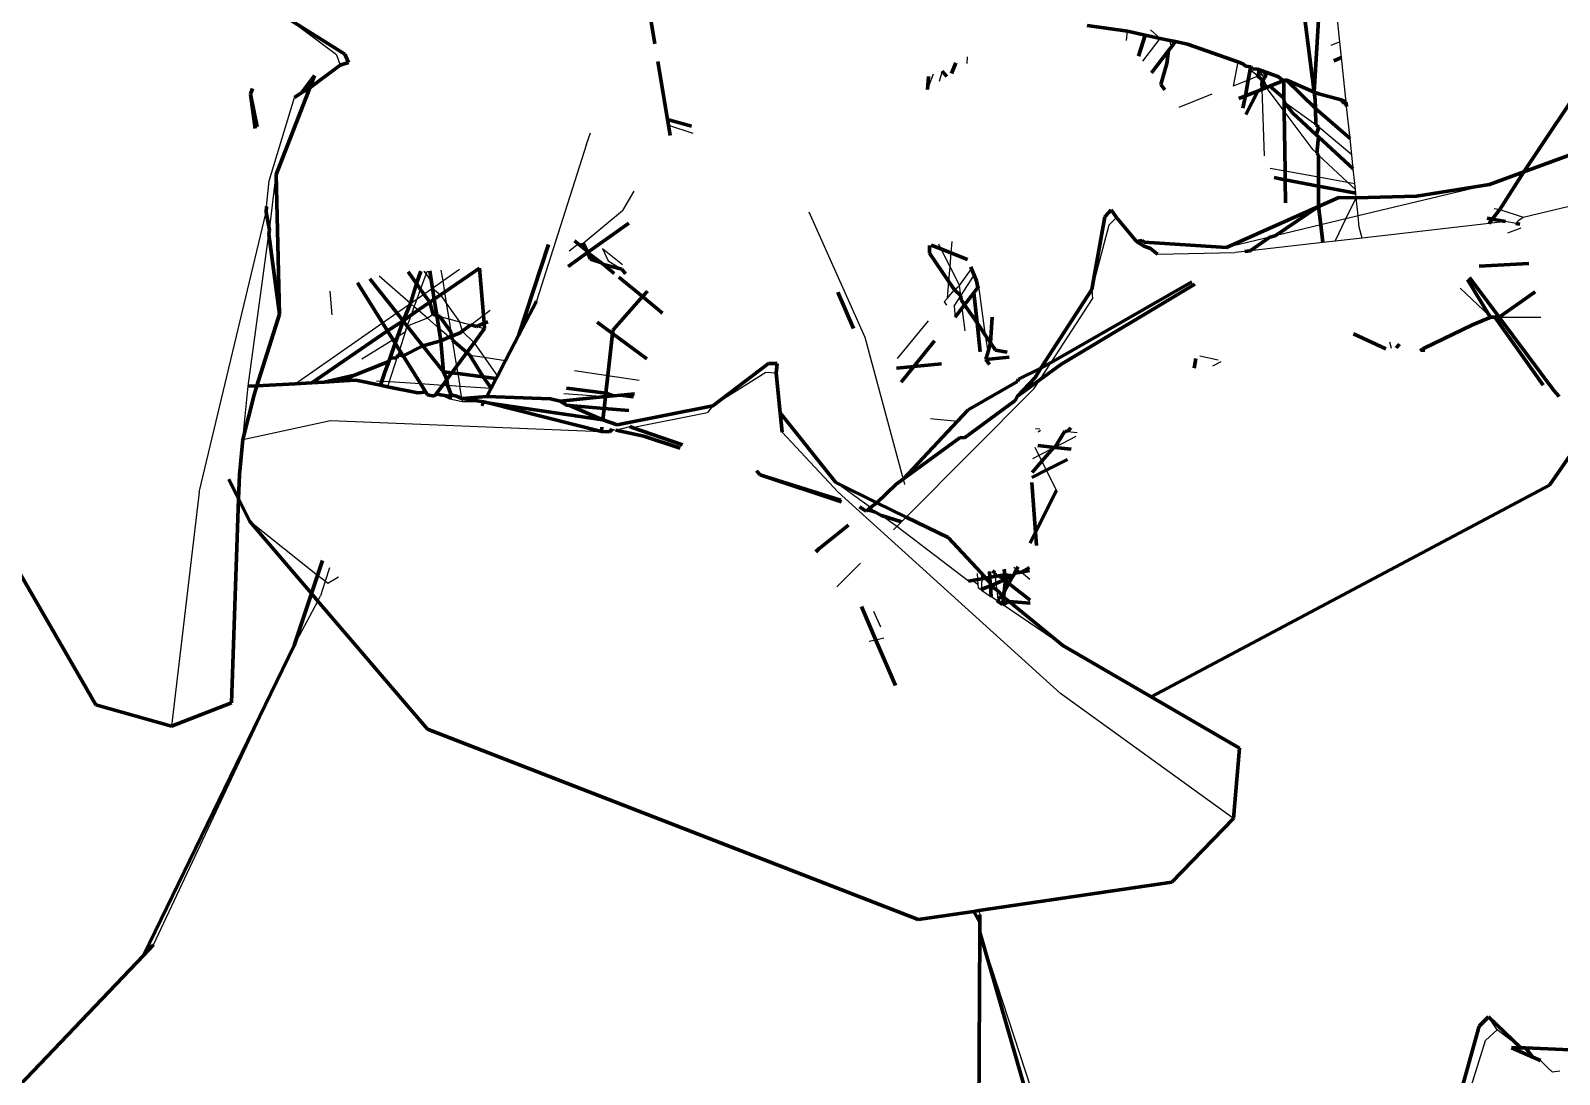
# Model space of a CAD drawing. Header units: millimetres. Extents: x 4307 to 31003, y 2809 to 20009.
# Drawn here: x 9845.02 to 9866.32, y 9336.18 to 9350.73 of the extents above; entities that cross this region are included whole.
import ezdxf

# ---------------------------------------------------------------- set-up
doc = ezdxf.new("R2010")
doc.units = ezdxf.units.MM
doc.layers.add('ProfileEdges', color=7, linetype='Continuous')

msp = doc.modelspace()

# ---------------------------------------------------------------- linework, layer by layer
for p, q in [((9863.261, 9350.574), (9863.162, 9351.529)), ((9849.282, 9350.391), (9848.594, 9350.908)), ((9860.286, 9350.593), (9860.303, 9350.719)), ((9860.624, 9350.74), (9860.756, 9350.621)), ((9860.514, 9350.301), (9860.756, 9350.621)), ((9860.914, 9350.504), (9860.894, 9350.592)), ((9860.936, 9350.583), (9860.914, 9350.504)), ((9863.261, 9350.574), (9863.133, 9350.522)), ((9863.284, 9350.353), (9863.261, 9350.574)), ((9849.282, 9350.391), (9849.334, 9350.245)), ((9858.069, 9350.361), (9858.062, 9350.271)), ((9861.84, 9350.293), (9861.773, 9349.955)), ((9863.349, 9349.733), (9863.284, 9350.353)), ((9857.515, 9349.908), (9857.6, 9350.125)), ((9857.719, 9350.163), (9857.681, 9350.018)), ((9861.985, 9350.04), (9861.773, 9349.955)), ((9862.117, 9350.093), (9861.985, 9350.04)), ((9862.117, 9350.093), (9862.012, 9350.181)), ((9862.168, 9350.113), (9862.117, 9350.093)), ((9862.168, 9350.113), (9862.166, 9350.173)), ((9862.245, 9350.144), (9862.168, 9350.113)), ((9862.209, 9350.072), (9862.168, 9350.113)), ((9861.475, 9349.844), (9861.017, 9349.656)), ((9862.209, 9348.985), (9862.176, 9349.911)), ((9862.485, 9349.605), (9862.238, 9349.936)), ((9848.347, 9348.637), (9848.7, 9349.796)), ((9862.927, 9349.415), (9862.483, 9349.73)), ((9862.888, 9349.067), (9862.485, 9349.605)), ((9863.352, 9349.702), (9863.349, 9349.733)), ((9863.355, 9349.673), (9863.352, 9349.702)), ((9863.402, 9349.224), (9863.355, 9349.673)), ((9853.907, 9349.409), (9854.248, 9349.3)), ((9863.425, 9348.997), (9862.966, 9349.382)), ((9852.765, 9349.145), (9852.822, 9349.302)), ((9863.425, 9348.997), (9863.402, 9349.224)), ((9852.765, 9349.145), (9852.071, 9346.96)), ((9862.888, 9349.067), (9862.939, 9349.019)), ((9862.965, 9348.995), (9863.366, 9348.617)), ((9863.446, 9348.8), (9863.425, 9348.997)), ((9862.288, 9348.811), (9862.498, 9348.773)), ((9862.498, 9348.773), (9862.964, 9348.689)), ((9863.467, 9348.599), (9863.446, 9348.8)), ((9865.814, 9348.128), (9868.499, 9348.772)), ((9848.31, 9348.276), (9848.347, 9348.637)), ((9848.349, 9347.948), (9848.444, 9348.724)), ((9862.964, 9348.689), (9863.366, 9348.617)), ((9863.366, 9348.617), (9863.467, 9348.599)), ((9863.366, 9348.617), (9863.476, 9348.514)), ((9863.476, 9348.514), (9863.467, 9348.599)), ((9865.343, 9348.586), (9863.514, 9348.146)), ((9853.425, 9348.49), (9853.266, 9348.22)), ((9863.344, 9348.105), (9863.488, 9348.398)), ((9863.481, 9348.463), (9863.476, 9348.514)), ((9863.488, 9348.398), (9863.481, 9348.463)), ((9863.514, 9348.146), (9863.488, 9348.398)), ((9847.369, 9344.298), (9848.302, 9348.196)), ((9852.721, 9347.767), (9853.266, 9348.22)), ((9856.649, 9346.452), (9855.869, 9348.196)), ((9860.15, 9348.122), (9860.043, 9348.018)), ((9863.344, 9348.105), (9862.994, 9348.021)), ((9863.193, 9347.795), (9863.344, 9348.105)), ((9863.514, 9348.146), (9863.344, 9348.105)), ((9863.53, 9347.991), (9863.514, 9348.146)), ((9865.408, 9348.251), (9865.488, 9348.237)), ((9865.488, 9348.237), (9865.814, 9348.128)), ((9865.753, 9348.088), (9865.814, 9348.128)), ((9848.055, 9345.771), (9848.342, 9347.891)), ((9860.043, 9348.018), (9859.803, 9347.12)), ((9862.994, 9348.021), (9862.359, 9347.868)), ((9863.571, 9347.838), (9863.53, 9347.991)), ((9865.342, 9348.041), (9863.571, 9347.838)), ((9865.568, 9348.066), (9865.342, 9348.041)), ((9865.711, 9348.039), (9865.568, 9348.066)), ((9865.779, 9347.976), (9865.596, 9347.905)), ((9865.753, 9348.088), (9865.711, 9348.039)), ((9852.523, 9347.66), (9852.651, 9347.756)), ((9852.651, 9347.756), (9852.721, 9347.767)), ((9852.989, 9347.693), (9853.066, 9347.522)), ((9852.989, 9347.693), (9853.269, 9347.467)), ((9857.668, 9347.756), (9857.704, 9347.685)), ((9857.704, 9347.685), (9857.827, 9347.441)), ((9857.856, 9347.79), (9857.843, 9347.631)), ((9862.285, 9347.85), (9861.683, 9347.705)), ((9863.024, 9347.775), (9862.012, 9347.66)), ((9863.193, 9347.795), (9863.024, 9347.775)), ((9863.571, 9347.838), (9863.193, 9347.795)), ((9853.066, 9347.522), (9853.259, 9347.404)), ((9857.843, 9347.631), (9857.827, 9347.441)), ((9860.722, 9347.612), (9861.801, 9347.635)), ((9861.938, 9347.651), (9861.801, 9347.635)), ((9850.313, 9346.926), (9849.876, 9347.307)), ((9850.455, 9347.122), (9850.532, 9347.333)), ((9850.501, 9347.378), (9850.532, 9347.333)), ((9850.532, 9347.333), (9850.549, 9347.38)), ((9850.532, 9347.333), (9850.609, 9347.223)), ((9850.739, 9347.389), (9850.763, 9347.239)), ((9850.763, 9347.239), (9850.997, 9347.402)), ((9857.827, 9347.441), (9857.81, 9347.236)), ((9857.827, 9347.441), (9857.962, 9347.177)), ((9857.962, 9347.177), (9858.131, 9347.408)), ((9857.98, 9347.03), (9858.168, 9347.32)), ((9849.193, 9347.096), (9849.22, 9346.765)), ((9850.408, 9346.992), (9850.455, 9347.122)), ((9850.408, 9346.992), (9850.502, 9347.057)), ((9850.502, 9347.057), (9850.622, 9347.141)), ((9850.622, 9347.141), (9850.763, 9347.239)), ((9850.622, 9347.141), (9850.733, 9347.046)), ((9850.733, 9347.046), (9850.813, 9346.931)), ((9850.763, 9347.239), (9850.788, 9347.084)), ((9850.788, 9347.084), (9850.813, 9346.931)), ((9857.81, 9347.236), (9857.791, 9346.997)), ((9857.791, 9346.997), (9857.891, 9347.118)), ((9857.891, 9347.118), (9857.962, 9347.177)), ((9857.98, 9347.03), (9857.962, 9347.177)), ((9858.233, 9347.169), (9858.201, 9347.243)), ((9858.324, 9346.481), (9858.233, 9347.169)), ((9859.803, 9347.12), (9859.813, 9346.989)), ((9864.935, 9347.139), (9865.345, 9346.752)), ((9850.124, 9346.794), (9850.313, 9346.926)), ((9850.313, 9346.926), (9850.408, 9346.992)), ((9850.367, 9346.879), (9850.313, 9346.926)), ((9850.327, 9346.769), (9850.367, 9346.879)), ((9850.367, 9346.879), (9850.408, 9346.992)), ((9850.42, 9346.833), (9850.367, 9346.879)), ((9850.55, 9346.72), (9850.42, 9346.833)), ((9850.813, 9346.931), (9850.995, 9346.671)), ((9850.813, 9346.931), (9850.849, 9346.711)), ((9851.33, 9346.761), (9851.426, 9346.833)), ((9857.748, 9346.947), (9857.791, 9346.997)), ((9857.748, 9346.947), (9857.782, 9346.9)), ((9857.889, 9346.889), (9857.98, 9347.03)), ((9857.889, 9346.889), (9857.901, 9346.736)), ((9858.04, 9346.543), (9858, 9346.866)), ((9859.238, 9346.104), (9859.813, 9346.989)), ((9848.709, 9345.807), (9849.924, 9346.655)), ((9849.924, 9346.655), (9850.124, 9346.794)), ((9850.25, 9346.555), (9850.27, 9346.61)), ((9850.27, 9346.61), (9850.327, 9346.769)), ((9850.55, 9346.72), (9850.27, 9346.61)), ((9850.631, 9346.77), (9850.55, 9346.72)), ((9850.708, 9346.582), (9850.55, 9346.72)), ((9850.725, 9346.745), (9850.849, 9346.711)), ((9850.849, 9346.711), (9850.995, 9346.671)), ((9850.849, 9346.711), (9850.878, 9346.529)), ((9850.995, 9346.671), (9851.153, 9346.627)), ((9850.995, 9346.671), (9851.035, 9346.538)), ((9851.153, 9346.627), (9851.33, 9346.761)), ((9857.096, 9346.16), (9857.528, 9346.682)), ((9865.478, 9346.734), (9866.062, 9346.733)), ((9850.071, 9346.42), (9849.637, 9346.149)), ((9850.133, 9346.459), (9850.071, 9346.42)), ((9850.24, 9346.526), (9850.133, 9346.459)), ((9850.24, 9346.526), (9850.16, 9346.277)), ((9850.25, 9346.555), (9850.24, 9346.526)), ((9850.854, 9346.454), (9850.708, 9346.582)), ((9850.878, 9346.529), (9850.854, 9346.454)), ((9850.896, 9346.418), (9850.854, 9346.454)), ((9850.896, 9346.418), (9850.956, 9346.049)), ((9851.035, 9346.538), (9851.2, 9346.378)), ((9851.233, 9346.606), (9851.346, 9346.575)), ((9857.173, 9344.505), (9856.649, 9346.452)), ((9858.361, 9346.254), (9858.324, 9346.481)), ((9850.16, 9346.277), (9850.138, 9346.208)), ((9851.139, 9346.206), (9851.34, 9346.176)), ((9851.2, 9346.378), (9851.34, 9346.176)), ((9861.567, 9346.136), (9861.31, 9346.192)), ((9863.979, 9346.299), (9863.956, 9346.388)), ((9850.123, 9346.162), (9850.019, 9345.837)), ((9850.956, 9346.049), (9850.972, 9345.949)), ((9851.34, 9346.176), (9851.639, 9346.132)), ((9851.34, 9346.176), (9851.525, 9345.913)), ((9852.601, 9345.991), (9853.064, 9345.923)), ((9859.081, 9345.862), (9859.238, 9346.104)), ((9861.6, 9346.11), (9861.485, 9346.051)), ((9847.98, 9345.03), (9848.055, 9345.771)), ((9849.84, 9345.849), (9849.917, 9345.844)), ((9849.917, 9345.844), (9850.019, 9345.837)), ((9850.019, 9345.837), (9849.996, 9345.765)), ((9850.019, 9345.837), (9850.453, 9345.809)), ((9850.453, 9345.809), (9850.764, 9345.789)), ((9850.764, 9345.789), (9850.831, 9345.785)), ((9850.831, 9345.785), (9851.001, 9345.774)), ((9850.972, 9345.949), (9851.001, 9345.774)), ((9851.001, 9345.774), (9851.437, 9345.745)), ((9851.028, 9345.603), (9851.001, 9345.774)), ((9853.064, 9345.923), (9853.502, 9345.858)), ((9855.265, 9345.965), (9854.528, 9345.5)), ((9855.407, 9345.955), (9855.265, 9345.965)), ((9859.003, 9345.742), (9859.081, 9345.862)), ((9850.861, 9345.59), (9850.732, 9345.653)), ((9851.036, 9345.554), (9850.861, 9345.59)), ((9851.028, 9345.603), (9851.036, 9345.554)), ((9851.337, 9345.553), (9851.036, 9345.554)), ((9852.451, 9345.673), (9853.03, 9345.627)), ((9857.22, 9343.948), (9859.003, 9345.742)), ((9853.4, 9345.199), (9854.45, 9345.404)), ((9854.528, 9345.5), (9854.45, 9345.404)), ((9847.98, 9345.03), (9849.2, 9345.296)), ((9849.2, 9345.296), (9852.975, 9345.142)), ((9853.125, 9345.172), (9853.177, 9345.16)), ((9853.177, 9345.16), (9853.371, 9345.209)), ((9855.491, 9345.134), (9856.274, 9344.294)), ((9857.556, 9345.322), (9857.932, 9345.287)), ((9859.022, 9345.183), (9859.081, 9345.177)), ((9859.091, 9345.153), (9859.06, 9345.131)), ((9859.468, 9345.14), (9859.602, 9345.128)), ((9859.009, 9344.922), (9859.068, 9344.805)), ((9859.265, 9344.907), (9859.068, 9344.805)), ((9859.582, 9345.07), (9859.289, 9344.919)), ((9859.068, 9344.805), (9858.977, 9344.759)), ((9859.068, 9344.805), (9859.107, 9344.727)), ((9859.107, 9344.727), (9859.171, 9344.6)), ((9857.201, 9344.401), (9857.18, 9344.48)), ((9859.171, 9344.6), (9859.312, 9344.319)), ((9847.369, 9344.298), (9846.984, 9341.032)), ((9856.724, 9344.08), (9856.237, 9344.43)), ((9859.371, 9341.489), (9856.274, 9344.294)), ((9856.779, 9344.02), (9856.724, 9344.08)), ((9849.02, 9343.136), (9848.078, 9343.885)), ((9857.09, 9343.817), (9856.874, 9343.972)), ((9857.09, 9343.817), (9857.152, 9343.88)), ((9857.152, 9343.88), (9857.22, 9343.948)), ((9857.042, 9343.769), (9857.09, 9343.817)), ((9858.085, 9343.057), (9857.09, 9343.817)), ((9849.185, 9343.241), (9849.125, 9343.053)), ((9856.253, 9342.975), (9856.582, 9343.306)), ((9858.457, 9343.169), (9858.453, 9343.203)), ((9858.758, 9343.217), (9858.721, 9343.245)), ((9858.822, 9343.181), (9858.758, 9343.217)), ((9849.125, 9343.053), (9849.02, 9343.136)), ((9849.125, 9343.053), (9849.06, 9342.849)), ((9849.162, 9343.024), (9849.125, 9343.053)), ((9849.313, 9343.109), (9849.162, 9343.024)), ((9858.219, 9343.007), (9858.137, 9343.066)), ((9858.209, 9343.164), (9858.214, 9343.079)), ((9858.214, 9343.079), (9858.219, 9343.007)), ((9858.219, 9343.007), (9858.222, 9342.963)), ((9858.276, 9343.09), (9858.265, 9343.173)), ((9858.268, 9342.932), (9858.276, 9343.09)), ((9858.475, 9343.025), (9858.463, 9343.122)), ((9858.486, 9342.932), (9858.475, 9343.025)), ((9858.941, 9343.077), (9858.822, 9343.181)), ((9848.696, 9342.158), (9849.025, 9342.777)), ((9849.025, 9342.777), (9849.06, 9342.849)), ((9858.268, 9342.932), (9858.222, 9342.963)), ((9858.268, 9342.932), (9858.403, 9342.839)), ((9858.482, 9342.785), (9858.403, 9342.839)), ((9858.502, 9342.803), (9858.486, 9342.932)), ((9856.763, 9342.639), (9856.86, 9342.42)), ((9859.401, 9342.158), (9858.563, 9342.73)), ((9846.733, 9337.987), (9848.696, 9342.158)), ((9856.796, 9342.234), (9856.705, 9342.214)), ((9856.909, 9342.26), (9856.796, 9342.234)), ((9861.78, 9339.747), (9859.371, 9341.489)), ((9858.23, 9338.463), (9858.247, 9338.405)), ((9858.246, 9338.163), (9859.039, 9335.735)), ((9865.451, 9336.802), (9865.33, 9336.983)), ((9864.87, 9335.312), (9865.29, 9336.655)), ((9865.29, 9336.655), (9865.451, 9336.802)), ((9865.779, 9336.551), (9865.451, 9336.802)), ((9866.155, 9336.27), (9866.056, 9336.376)), ((9866.155, 9336.27), (9866.223, 9336.213)), ((9866.324, 9336.226), (9866.223, 9336.213))]:
    msp.add_line(p, q)
at = {"layer": 'ProfileEdges', "lineweight": 211}
for p, q in [((9853.609, 9351.19), (9853.717, 9350.546)), ((9862.724, 9351.274), (9862.902, 9349.873)), ((9848.594, 9350.908), (9849.399, 9350.402)), ((9862.902, 9349.873), (9862.97, 9351.03)), ((9859.741, 9350.798), (9860.303, 9350.719)), ((9860.303, 9350.719), (9860.547, 9350.666)), ((9860.547, 9350.666), (9860.457, 9350.374)), ((9860.547, 9350.666), (9860.756, 9350.621)), ((9860.638, 9350.142), (9860.874, 9350.452)), ((9860.756, 9350.621), (9860.894, 9350.592)), ((9860.874, 9350.452), (9860.848, 9350.27)), ((9860.874, 9350.452), (9860.914, 9350.504)), ((9860.894, 9350.592), (9860.969, 9350.576)), ((9860.969, 9350.576), (9860.914, 9350.504)), ((9860.969, 9350.576), (9861.139, 9350.539)), ((9861.139, 9350.539), (9861.84, 9350.293)), ((9848.912, 9349.933), (9849.334, 9350.245)), ((9849.334, 9350.245), (9849.45, 9350.282)), ((9849.399, 9350.402), (9849.45, 9350.282)), ((9853.758, 9350.299), (9853.893, 9349.492)), ((9857.85, 9350.13), (9857.91, 9350.281)), ((9860.848, 9350.27), (9860.766, 9349.977)), ((9861.84, 9350.293), (9861.909, 9350.268)), ((9861.909, 9350.268), (9861.951, 9350.232)), ((9861.951, 9350.232), (9862.02, 9350.226)), ((9863.174, 9350.309), (9863.284, 9350.353)), ((9848.978, 9350.103), (9848.8, 9349.864)), ((9848.978, 9350.103), (9848.912, 9349.933)), ((9857.531, 9350.09), (9857.515, 9349.908)), ((9857.719, 9350.163), (9857.787, 9350.089)), ((9861.985, 9350.04), (9861.944, 9349.818)), ((9862.012, 9350.181), (9861.985, 9350.04)), ((9862.02, 9350.226), (9862.012, 9350.181)), ((9862.02, 9350.226), (9862.042, 9350.198)), ((9862.042, 9350.198), (9862.112, 9350.193)), ((9862.112, 9350.193), (9862.137, 9350.162)), ((9862.112, 9350.193), (9862.166, 9350.173)), ((9862.137, 9350.162), (9862.117, 9350.093)), ((9862.117, 9350.093), (9862.189, 9350.033)), ((9862.166, 9350.173), (9862.245, 9350.144)), ((9862.173, 9350), (9862.189, 9350.033)), ((9862.189, 9350.033), (9862.209, 9350.072)), ((9862.189, 9350.033), (9862.238, 9349.936)), ((9862.209, 9350.072), (9862.245, 9350.144)), ((9862.245, 9350.144), (9862.405, 9350.085)), ((9862.283, 9349.954), (9862.48, 9350.032)), ((9862.405, 9350.085), (9862.455, 9350.041)), ((9862.455, 9350.041), (9862.48, 9350.032)), ((9862.478, 9350.058), (9862.48, 9350.032)), ((9862.48, 9350.032), (9862.513, 9350.045)), ((9862.48, 9350.032), (9862.482, 9349.787)), ((9862.513, 9350.045), (9862.919, 9349.641)), ((9862.513, 9350.045), (9862.902, 9349.873)), ((9865.824, 9348.762), (9866.767, 9350.174)), ((9848.114, 9349.922), (9848.086, 9349.843)), ((9848.149, 9349.365), (9848.086, 9349.843)), ((9848.086, 9349.843), (9848.178, 9349.388)), ((9848.912, 9349.933), (9848.444, 9348.724)), ((9848.7, 9349.796), (9848.8, 9349.864)), ((9848.8, 9349.864), (9848.912, 9349.933)), ((9860.766, 9349.977), (9860.824, 9349.904)), ((9861.851, 9349.782), (9861.944, 9349.818)), ((9861.944, 9349.818), (9861.911, 9349.648)), ((9861.944, 9349.818), (9862.116, 9349.887)), ((9861.951, 9349.56), (9862.116, 9349.887)), ((9862.116, 9349.887), (9862.176, 9349.911)), ((9862.176, 9349.911), (9862.173, 9350)), ((9862.176, 9349.911), (9862.238, 9349.936)), ((9862.238, 9349.936), (9862.283, 9349.954)), ((9862.283, 9349.954), (9862.482, 9349.787)), ((9862.915, 9349.762), (9862.902, 9349.873)), ((9862.902, 9349.873), (9862.967, 9349.848)), ((9862.967, 9349.848), (9863.28, 9349.763)), ((9862.482, 9349.787), (9862.483, 9349.73)), ((9862.483, 9349.73), (9862.601, 9349.583)), ((9862.483, 9349.73), (9862.485, 9349.605)), ((9862.485, 9349.605), (9862.498, 9348.773)), ((9862.915, 9349.762), (9862.919, 9349.641)), ((9862.919, 9349.641), (9862.927, 9349.415)), ((9863.402, 9349.224), (9862.919, 9349.641)), ((9863.28, 9349.763), (9863.349, 9349.733)), ((9863.28, 9349.763), (9863.32, 9349.714)), ((9863.32, 9349.714), (9863.352, 9349.702)), ((9863.355, 9349.673), (9863.349, 9349.733)), ((9853.893, 9349.492), (9854.231, 9349.399)), ((9853.893, 9349.492), (9853.907, 9349.409)), ((9853.907, 9349.409), (9853.93, 9349.265)), ((9862.931, 9349.278), (9862.601, 9349.583)), ((9862.966, 9349.382), (9862.927, 9349.415)), ((9862.966, 9349.382), (9862.931, 9349.278)), ((9867.927, 9349.53), (9865.824, 9348.762)), ((9862.965, 9349.246), (9862.931, 9349.278)), ((9862.965, 9349.246), (9862.939, 9349.019)), ((9863.446, 9348.8), (9862.965, 9349.246)), ((9862.939, 9349.019), (9862.965, 9348.995)), ((9862.965, 9348.995), (9862.964, 9348.689)), ((9862.498, 9348.773), (9862.5, 9348.65)), ((9865.824, 9348.762), (9865.343, 9348.586)), ((9865.488, 9348.237), (9865.824, 9348.762)), ((9848.488, 9346.776), (9848.444, 9348.724)), ((9862.346, 9348.682), (9862.43, 9348.663)), ((9862.43, 9348.663), (9862.5, 9348.65)), ((9862.5, 9348.65), (9862.505, 9348.328)), ((9862.5, 9348.65), (9862.964, 9348.562)), ((9862.964, 9348.562), (9862.963, 9348.278)), ((9862.964, 9348.689), (9862.964, 9348.562)), ((9862.964, 9348.562), (9863.481, 9348.463)), ((9864.326, 9348.421), (9865.343, 9348.586)), ((9862.963, 9348.278), (9863.248, 9348.402)), ((9863.248, 9348.402), (9863.488, 9348.398)), ((9863.488, 9348.398), (9864.326, 9348.421)), ((9848.31, 9348.276), (9848.302, 9348.196)), ((9848.349, 9347.948), (9848.302, 9348.196)), ((9859.988, 9348.135), (9859.803, 9347.12)), ((9859.988, 9348.135), (9860.074, 9348.229)), ((9860.15, 9348.122), (9860.074, 9348.229)), ((9860.428, 9347.788), (9860.15, 9348.122)), ((9862.963, 9348.278), (9861.683, 9347.705)), ((9862.359, 9347.868), (9862.963, 9348.278)), ((9862.963, 9348.278), (9862.994, 9348.021)), ((9865.312, 9348.115), (9865.383, 9348.102)), ((9865.342, 9348.041), (9865.383, 9348.102)), ((9865.383, 9348.102), (9865.488, 9348.237)), ((9865.383, 9348.102), (9865.568, 9348.066)), ((9848.342, 9347.891), (9848.349, 9347.948)), ((9848.488, 9346.776), (9848.342, 9347.891)), ((9852.781, 9347.634), (9853.357, 9348.047)), ((9862.994, 9348.021), (9863.024, 9347.775)), ((9865.711, 9348.039), (9865.767, 9348.029)), ((9852.239, 9347.746), (9851.825, 9346.488)), ((9852.597, 9347.801), (9852.651, 9347.756)), ((9852.651, 9347.756), (9852.77, 9347.659)), ((9852.721, 9347.767), (9852.77, 9347.659)), ((9857.542, 9347.733), (9857.542, 9347.629)), ((9857.704, 9347.685), (9857.568, 9347.738)), ((9857.843, 9347.631), (9857.704, 9347.685)), ((9860.428, 9347.788), (9860.505, 9347.805)), ((9860.536, 9347.723), (9860.428, 9347.788)), ((9860.505, 9347.805), (9860.533, 9347.781)), ((9860.533, 9347.781), (9861.683, 9347.705)), ((9860.536, 9347.723), (9860.622, 9347.691)), ((9860.722, 9347.612), (9860.622, 9347.691)), ((9862.012, 9347.66), (9862.285, 9347.85)), ((9862.359, 9347.868), (9862.285, 9347.85)), ((9852.512, 9347.441), (9852.781, 9347.634)), ((9852.77, 9347.659), (9852.781, 9347.634)), ((9852.781, 9347.634), (9852.821, 9347.545)), ((9852.781, 9347.634), (9852.965, 9347.499)), ((9852.965, 9347.499), (9852.821, 9347.545)), ((9853.002, 9347.469), (9852.965, 9347.499)), ((9853.259, 9347.404), (9853.002, 9347.469)), ((9853.002, 9347.469), (9853.152, 9347.345)), ((9857.81, 9347.236), (9857.542, 9347.629)), ((9858.075, 9347.54), (9857.843, 9347.631)), ((9862.012, 9347.66), (9861.938, 9347.651)), ((9865.2, 9347.447), (9865.891, 9347.482)), ((9850.124, 9346.794), (9849.748, 9347.268)), ((9850.398, 9347.203), (9850.281, 9347.367)), ((9850.459, 9347.376), (9850.398, 9347.203)), ((9850.585, 9347.382), (9850.609, 9347.223)), ((9851.275, 9347.416), (9850.788, 9347.084)), ((9851.33, 9346.761), (9851.275, 9347.416)), ((9853.215, 9347.294), (9853.548, 9347.021)), ((9853.259, 9347.404), (9853.31, 9347.339)), ((9858.119, 9347.435), (9858.131, 9347.408)), ((9858.131, 9347.408), (9858.168, 9347.32)), ((9858.168, 9347.32), (9858.201, 9347.243)), ((9865.345, 9346.752), (9865.04, 9347.261)), ((9865.064, 9347.289), (9865.478, 9346.734)), ((9849.924, 9346.655), (9849.574, 9347.214)), ((9850.398, 9347.203), (9850.313, 9346.926)), ((9850.455, 9347.122), (9850.398, 9347.203)), ((9850.502, 9347.057), (9850.455, 9347.122)), ((9850.583, 9346.944), (9850.502, 9347.057)), ((9850.609, 9347.223), (9850.622, 9347.141)), ((9850.622, 9347.141), (9850.646, 9346.986)), ((9850.733, 9347.046), (9850.646, 9346.986)), ((9850.788, 9347.084), (9850.733, 9347.046)), ((9853.615, 9347.096), (9853.548, 9347.021)), ((9856.267, 9347.082), (9856.486, 9346.579)), ((9857.891, 9347.118), (9857.81, 9347.236)), ((9857.98, 9347.03), (9857.891, 9347.118)), ((9858.16, 9347.073), (9858.033, 9346.909)), ((9858.216, 9347.148), (9858.16, 9347.073)), ((9858.16, 9347.073), (9858.206, 9346.655)), ((9858.201, 9347.243), (9858.216, 9347.148)), ((9858.233, 9347.169), (9858.216, 9347.148)), ((9859.803, 9347.12), (9859.096, 9346.023)), ((9861.2, 9347.228), (9859.238, 9346.104)), ((9859.375, 9346.076), (9861.24, 9347.196)), ((9865.478, 9346.734), (9865.981, 9347.088)), ((9850.313, 9346.926), (9850.212, 9346.683)), ((9850.42, 9346.833), (9850.327, 9346.769)), ((9850.583, 9346.944), (9850.42, 9346.833)), ((9850.646, 9346.986), (9850.583, 9346.944)), ((9850.631, 9346.77), (9850.583, 9346.944)), ((9850.681, 9346.757), (9850.646, 9346.986)), ((9852.071, 9346.96), (9851.825, 9346.488)), ((9853.548, 9347.021), (9853.136, 9346.558)), ((9853.548, 9347.021), (9853.827, 9346.791)), ((9858, 9346.866), (9857.901, 9346.736)), ((9857.986, 9346.977), (9857.98, 9347.03)), ((9858.033, 9346.909), (9857.986, 9346.977)), ((9858.033, 9346.909), (9858, 9346.866)), ((9858.206, 9346.655), (9858.033, 9346.909)), ((9848.488, 9346.776), (9848.176, 9345.777)), ((9849.995, 9346.542), (9849.924, 9346.655)), ((9850.212, 9346.683), (9849.995, 9346.542)), ((9850.212, 9346.683), (9850.124, 9346.794)), ((9850.212, 9346.683), (9850.133, 9346.459)), ((9850.327, 9346.769), (9850.212, 9346.683)), ((9850.27, 9346.61), (9850.212, 9346.683)), ((9850.487, 9346.336), (9850.27, 9346.61)), ((9850.631, 9346.77), (9850.681, 9346.757)), ((9850.681, 9346.757), (9850.725, 9346.745)), ((9850.681, 9346.757), (9850.708, 9346.582)), ((9850.878, 9346.529), (9850.725, 9346.745)), ((9851.035, 9346.538), (9851.153, 9346.627)), ((9851.153, 9346.627), (9851.233, 9346.606)), ((9851.233, 9346.606), (9851.34, 9346.649)), ((9851.34, 9346.649), (9851.33, 9346.761)), ((9851.34, 9346.649), (9851.393, 9346.67)), ((9851.346, 9346.575), (9851.34, 9346.649)), ((9852.917, 9346.663), (9853.13, 9346.506)), ((9858.206, 9346.655), (9858.251, 9346.251)), ((9858.324, 9346.481), (9858.206, 9346.655)), ((9858.417, 9346.735), (9858.396, 9346.376)), ((9865.106, 9346.626), (9864.427, 9346.296)), ((9865.106, 9346.626), (9865.365, 9346.734)), ((9865.345, 9346.752), (9865.365, 9346.734)), ((9865.365, 9346.734), (9865.417, 9346.734)), ((9866.094, 9345.787), (9865.417, 9346.734)), ((9865.417, 9346.734), (9865.478, 9346.734)), ((9865.478, 9346.734), (9866.24, 9345.713)), ((9849.995, 9346.542), (9848.938, 9345.82)), ((9850.071, 9346.42), (9849.995, 9346.542)), ((9850.101, 9346.371), (9850.071, 9346.42)), ((9850.133, 9346.459), (9850.101, 9346.371)), ((9850.487, 9346.336), (9850.735, 9346.407)), ((9850.708, 9346.582), (9850.735, 9346.407)), ((9850.735, 9346.407), (9850.854, 9346.454)), ((9850.735, 9346.407), (9850.774, 9345.975)), ((9850.854, 9346.454), (9850.888, 9346.468)), ((9850.888, 9346.468), (9850.878, 9346.529)), ((9850.888, 9346.468), (9850.914, 9346.479)), ((9850.896, 9346.418), (9850.888, 9346.468)), ((9850.896, 9346.418), (9851.099, 9346.241)), ((9850.914, 9346.479), (9851.007, 9346.517)), ((9851.007, 9346.517), (9851.035, 9346.538)), ((9851.346, 9346.575), (9851.2, 9346.378)), ((9851.825, 9346.488), (9851.639, 9346.132)), ((9853.064, 9345.923), (9853.13, 9346.506)), ((9853.13, 9346.506), (9853.136, 9346.558)), ((9853.13, 9346.506), (9853.605, 9346.155)), ((9857.614, 9346.405), (9857.325, 9346.048)), ((9858.396, 9346.376), (9858.324, 9346.481)), ((9863.899, 9346.292), (9863.449, 9346.503)), ((9850.101, 9346.371), (9850.029, 9346.168)), ((9850.16, 9346.277), (9850.101, 9346.371)), ((9850.138, 9346.208), (9850.123, 9346.162)), ((9850.138, 9346.208), (9850.21, 9346.197)), ((9850.21, 9346.197), (9850.16, 9346.277)), ((9850.21, 9346.197), (9850.487, 9346.336)), ((9850.453, 9345.809), (9850.21, 9346.197)), ((9850.774, 9345.975), (9850.487, 9346.336)), ((9851.099, 9346.241), (9850.956, 9346.049)), ((9851.2, 9346.378), (9851.099, 9346.241)), ((9851.139, 9346.206), (9851.099, 9346.241)), ((9851.326, 9345.902), (9851.139, 9346.206)), ((9858.327, 9346.146), (9858.361, 9346.254)), ((9858.396, 9346.376), (9858.361, 9346.254)), ((9858.465, 9346.274), (9858.396, 9346.376)), ((9858.626, 9346.245), (9858.465, 9346.274)), ((9864.089, 9346.357), (9864.044, 9346.306)), ((9864.377, 9346.267), (9864.427, 9346.296)), ((9864.427, 9346.296), (9864.42, 9346.25)), ((9850.011, 9346.117), (9849.536, 9345.927)), ((9850.011, 9346.117), (9849.958, 9345.968)), ((9850.011, 9346.117), (9850.029, 9346.168)), ((9850.029, 9346.168), (9850.123, 9346.162)), ((9850.774, 9345.975), (9850.819, 9345.864)), ((9850.89, 9345.959), (9850.774, 9345.975)), ((9850.956, 9346.049), (9850.89, 9345.959)), ((9851.639, 9346.132), (9851.525, 9345.913)), ((9855.303, 9346.088), (9854.528, 9345.5)), ((9855.423, 9346.088), (9855.303, 9346.088)), ((9855.423, 9346.088), (9855.407, 9345.955)), ((9857.086, 9346.024), (9857.325, 9346.048)), ((9857.325, 9346.048), (9857.149, 9345.83)), ((9857.325, 9346.048), (9857.712, 9346.086)), ((9858.327, 9346.146), (9858.655, 9346.178)), ((9858.327, 9346.146), (9858.378, 9346.075)), ((9859.096, 9346.023), (9858.786, 9345.869)), ((9859.096, 9346.023), (9859.014, 9345.894)), ((9859.081, 9345.862), (9859.375, 9346.076)), ((9859.238, 9346.104), (9859.096, 9346.023)), ((9861.255, 9346.161), (9861.229, 9346.026)), ((9848.055, 9345.771), (9848.176, 9345.777)), ((9848.176, 9345.777), (9848.137, 9345.653)), ((9848.709, 9345.807), (9848.176, 9345.777)), ((9848.938, 9345.82), (9848.709, 9345.807)), ((9849.113, 9345.83), (9848.938, 9345.82)), ((9849.113, 9345.83), (9849.536, 9345.927)), ((9849.392, 9345.846), (9849.113, 9345.83)), ((9849.392, 9345.846), (9849.536, 9345.927)), ((9849.554, 9345.855), (9849.392, 9345.846)), ((9849.897, 9345.785), (9849.554, 9345.855)), ((9849.917, 9345.844), (9849.897, 9345.785)), ((9849.996, 9345.765), (9849.897, 9345.785)), ((9849.958, 9345.968), (9849.917, 9345.844)), ((9850.416, 9345.68), (9849.996, 9345.765)), ((9850.529, 9345.688), (9850.453, 9345.809)), ((9850.764, 9345.789), (9850.671, 9345.664)), ((9850.819, 9345.864), (9850.764, 9345.789)), ((9850.89, 9345.959), (9850.819, 9345.864)), ((9850.819, 9345.864), (9850.831, 9345.785)), ((9850.831, 9345.785), (9850.883, 9345.65)), ((9850.972, 9345.949), (9850.89, 9345.959)), ((9851.326, 9345.902), (9850.972, 9345.949)), ((9851.506, 9345.878), (9851.326, 9345.902)), ((9851.437, 9345.745), (9851.326, 9345.902)), ((9851.506, 9345.878), (9851.437, 9345.745)), ((9851.525, 9345.913), (9851.506, 9345.878)), ((9853.036, 9345.674), (9853.064, 9345.923)), ((9855.464, 9345.403), (9855.407, 9345.955)), ((9858.77, 9345.836), (9858.082, 9345.442)), ((9859.014, 9345.894), (9858.77, 9345.636)), ((9858.77, 9345.836), (9858.786, 9345.869)), ((9858.77, 9345.636), (9859.081, 9345.862)), ((9848.137, 9345.653), (9847.98, 9345.03)), ((9850.529, 9345.688), (9850.416, 9345.68)), ((9850.551, 9345.652), (9850.529, 9345.688)), ((9850.648, 9345.633), (9850.551, 9345.652)), ((9850.671, 9345.664), (9850.648, 9345.633)), ((9850.732, 9345.653), (9850.671, 9345.664)), ((9850.855, 9345.632), (9850.732, 9345.653)), ((9850.883, 9345.65), (9850.855, 9345.632)), ((9850.883, 9345.65), (9850.861, 9345.59)), ((9850.954, 9345.635), (9850.883, 9345.65)), ((9850.954, 9345.635), (9851.028, 9345.603)), ((9851.377, 9345.631), (9851.028, 9345.603)), ((9851.028, 9345.603), (9851.337, 9345.553)), ((9851.337, 9345.553), (9851.308, 9345.499)), ((9851.337, 9345.553), (9851.414, 9345.537)), ((9851.437, 9345.745), (9851.377, 9345.631)), ((9852.263, 9345.596), (9851.377, 9345.631)), ((9852.263, 9345.596), (9852.401, 9345.565)), ((9852.401, 9345.565), (9853.03, 9345.627)), ((9852.401, 9345.565), (9852.488, 9345.506)), ((9853.036, 9345.674), (9852.486, 9345.747)), ((9853.012, 9345.462), (9853.03, 9345.627)), ((9853.03, 9345.627), (9853.036, 9345.674)), ((9853.03, 9345.627), (9853.14, 9345.637)), ((9853.14, 9345.637), (9853.036, 9345.674)), ((9853.14, 9345.637), (9853.239, 9345.647)), ((9853.239, 9345.647), (9853.435, 9345.666)), ((9853.42, 9345.623), (9853.239, 9345.647)), ((9858.031, 9345.051), (9858.739, 9345.575)), ((9858.77, 9345.636), (9858.739, 9345.575)), ((9866.314, 9345.631), (9866.24, 9345.713)), ((9852.994, 9345.305), (9851.414, 9345.537)), ((9851.414, 9345.537), (9852.975, 9345.142)), ((9852.53, 9345.503), (9852.488, 9345.506)), ((9853.012, 9345.462), (9852.53, 9345.503)), ((9852.53, 9345.503), (9852.994, 9345.305)), ((9852.994, 9345.305), (9853.012, 9345.462)), ((9853.354, 9345.434), (9853.012, 9345.462)), ((9854.528, 9345.5), (9853.193, 9345.232)), ((9855.464, 9345.403), (9856.237, 9344.43)), ((9855.491, 9345.134), (9855.464, 9345.403)), ((9858.082, 9345.442), (9857.932, 9345.287)), ((9852.975, 9345.142), (9852.982, 9345.202)), ((9852.975, 9345.142), (9853.087, 9345.138)), ((9853.193, 9345.232), (9852.994, 9345.305)), ((9853.087, 9345.138), (9853.125, 9345.172)), ((9853.177, 9345.16), (9853.565, 9345.078)), ((9853.371, 9345.209), (9853.4, 9345.199)), ((9853.4, 9345.199), (9854.103, 9344.954)), ((9857.932, 9345.287), (9857.18, 9344.48)), ((9859.428, 9345.144), (9859.289, 9344.919)), ((9859.428, 9345.144), (9859.468, 9345.14)), ((9859.513, 9345.191), (9859.468, 9345.14)), ((9866.179, 9344.393), (9866.723, 9345.18)), ((9847.931, 9344.543), (9847.98, 9345.03)), ((9853.565, 9345.078), (9854.069, 9344.909)), ((9857.18, 9344.48), (9857.973, 9345.057)), ((9857.973, 9345.057), (9858.031, 9345.051)), ((9859.054, 9344.944), (9859.289, 9344.919)), ((9859.265, 9344.907), (9859.107, 9344.727)), ((9859.289, 9344.919), (9859.265, 9344.907)), ((9859.289, 9344.919), (9859.519, 9344.895)), ((9859.107, 9344.727), (9858.972, 9344.572)), ((9859.171, 9344.6), (9859.466, 9344.749)), ((9847.919, 9344.205), (9847.931, 9344.543)), ((9855.136, 9344.593), (9855.183, 9344.537)), ((9855.183, 9344.537), (9856.316, 9344.159)), ((9855.183, 9344.537), (9856.308, 9344.184)), ((9857.073, 9344.402), (9857.18, 9344.48)), ((9858.97, 9344.499), (9859.171, 9344.6)), ((9847.919, 9344.205), (9847.783, 9344.479)), ((9856.811, 9344.149), (9856.237, 9344.43)), ((9857.073, 9344.402), (9856.811, 9344.149)), ((9859.022, 9343.739), (9858.968, 9344.43)), ((9859.022, 9343.739), (9859.312, 9344.319)), ((9866.179, 9344.393), (9860.631, 9341.443)), ((9847.822, 9341.361), (9847.919, 9344.205)), ((9848.078, 9343.885), (9847.919, 9344.205)), ((9856.661, 9344.03), (9856.567, 9344.093)), ((9856.724, 9344.08), (9856.688, 9344.051)), ((9856.811, 9344.149), (9856.724, 9344.08)), ((9857.22, 9343.948), (9856.811, 9344.149)), ((9844.425, 9343.935), (9845.93, 9341.331)), ((9848.078, 9343.885), (9848.936, 9342.882)), ((9856.661, 9344.03), (9856.688, 9344.051)), ((9856.688, 9344.051), (9856.779, 9344.02)), ((9856.779, 9344.02), (9856.874, 9343.972)), ((9856.874, 9343.972), (9857.152, 9343.88)), ((9857.803, 9343.662), (9857.22, 9343.948)), ((9856.417, 9343.836), (9856.001, 9343.507)), ((9857.803, 9343.662), (9858.265, 9343.173)), ((9858.946, 9343.587), (9859.022, 9343.739)), ((9859.036, 9343.553), (9859.022, 9343.739)), ((9856.001, 9343.507), (9855.963, 9343.464)), ((9849.088, 9343.343), (9849.02, 9343.136)), ((9858.586, 9343.224), (9858.595, 9343.145)), ((9858.731, 9343.169), (9858.758, 9343.217)), ((9858.758, 9343.217), (9858.779, 9343.254)), ((9858.939, 9343.244), (9858.822, 9343.181)), ((9858.939, 9343.205), (9858.822, 9343.181)), ((9849.02, 9343.136), (9848.936, 9342.882)), ((9858.085, 9343.057), (9858.137, 9343.066)), ((9858.137, 9343.066), (9858.214, 9343.079)), ((9858.214, 9343.079), (9858.276, 9343.09)), ((9858.265, 9343.173), (9858.33, 9343.099)), ((9858.276, 9343.09), (9858.33, 9343.099)), ((9858.33, 9343.099), (9858.384, 9343.109)), ((9858.33, 9343.099), (9858.389, 9343.035)), ((9858.384, 9343.109), (9858.378, 9343.191)), ((9858.384, 9343.109), (9858.463, 9343.122)), ((9858.389, 9343.035), (9858.384, 9343.109)), ((9858.393, 9342.988), (9858.389, 9343.035)), ((9858.475, 9343.025), (9858.393, 9342.988)), ((9858.42, 9343.198), (9858.457, 9343.169)), ((9858.463, 9343.122), (9858.457, 9343.169)), ((9858.463, 9343.122), (9858.507, 9343.13)), ((9858.602, 9343.084), (9858.475, 9343.025)), ((9858.507, 9343.13), (9858.595, 9343.145)), ((9858.507, 9343.13), (9858.602, 9343.084)), ((9858.582, 9342.903), (9858.602, 9343.084)), ((9858.582, 9342.903), (9858.648, 9343.021)), ((9858.595, 9343.145), (9858.602, 9343.084)), ((9858.595, 9343.145), (9858.709, 9343.13)), ((9858.709, 9343.13), (9858.602, 9343.084)), ((9858.602, 9343.084), (9858.648, 9343.021)), ((9858.648, 9343.021), (9858.709, 9343.13)), ((9858.648, 9343.021), (9858.946, 9342.789)), ((9858.731, 9343.169), (9858.709, 9343.13)), ((9858.822, 9343.181), (9858.731, 9343.169)), ((9848.936, 9342.882), (9848.696, 9342.158)), ((9848.936, 9342.882), (9849.025, 9342.777)), ((9849.025, 9342.777), (9850.552, 9340.991)), ((9858.294, 9342.953), (9858.268, 9342.932)), ((9858.393, 9342.988), (9858.294, 9342.953)), ((9858.393, 9342.988), (9858.486, 9342.932)), ((9858.403, 9342.839), (9858.393, 9342.988)), ((9858.482, 9342.785), (9858.506, 9342.769)), ((9858.486, 9342.932), (9858.556, 9342.857)), ((9858.502, 9342.803), (9858.556, 9342.857)), ((9858.506, 9342.769), (9858.502, 9342.803)), ((9858.556, 9342.857), (9858.582, 9342.903)), ((9858.556, 9342.857), (9858.577, 9342.834)), ((9858.566, 9342.757), (9858.577, 9342.834)), ((9858.577, 9342.834), (9858.582, 9342.903)), ((9858.577, 9342.834), (9858.653, 9342.772)), ((9856.597, 9342.7), (9856.796, 9342.234)), ((9858.563, 9342.73), (9858.506, 9342.769)), ((9858.563, 9342.73), (9858.653, 9342.772)), ((9858.563, 9342.73), (9858.566, 9342.757)), ((9858.653, 9342.772), (9859.401, 9342.158)), ((9858.653, 9342.772), (9858.946, 9342.749)), ((9848.696, 9342.158), (9846.593, 9337.839)), ((9856.796, 9342.234), (9857.069, 9341.6)), ((9860.631, 9341.443), (9859.401, 9342.158)), ((9845.93, 9341.331), (9846.984, 9341.032)), ((9847.822, 9341.361), (9846.984, 9341.032)), ((9861.861, 9340.728), (9860.631, 9341.443)), ((9857.387, 9338.339), (9850.552, 9340.991)), ((9861.861, 9340.728), (9861.78, 9339.747)), ((9860.92, 9338.859), (9861.78, 9339.747)), ((9858.23, 9338.463), (9860.92, 9338.859)), ((9857.387, 9338.339), (9858.162, 9338.453)), ((9858.162, 9338.453), (9858.23, 9338.463)), ((9858.162, 9338.453), (9858.247, 9338.301)), ((9858.247, 9338.301), (9858.247, 9338.405)), ((9858.214, 9333.367), (9858.246, 9338.163)), ((9858.247, 9338.301), (9858.246, 9338.163)), ((9858.246, 9338.163), (9859.046, 9335.387)), ((9846.593, 9337.839), (9846.733, 9337.987)), ((9844.674, 9335.822), (9846.593, 9337.839)), ((9865.2, 9336.852), (9864.837, 9335.551)), ((9865.33, 9336.983), (9865.2, 9336.852)), ((9865.779, 9336.551), (9865.33, 9336.983)), ((9865.651, 9336.549), (9865.779, 9336.551)), ((9865.651, 9336.549), (9865.949, 9336.422)), ((9865.779, 9336.551), (9865.845, 9336.552)), ((9865.949, 9336.422), (9865.845, 9336.552)), ((9865.845, 9336.552), (9866.573, 9336.519)), ((9866.056, 9336.376), (9865.949, 9336.422))]:
    msp.add_line(p, q, dxfattribs=at)

doc.saveas('drawing.dxf')
